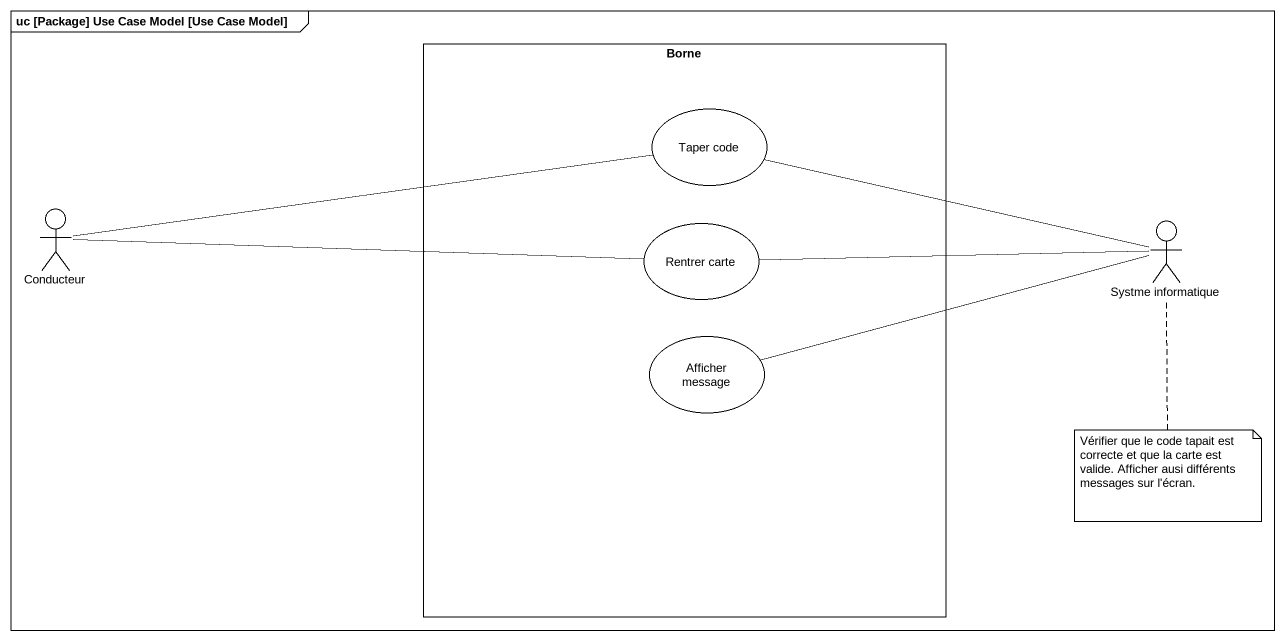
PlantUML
@startuml
mainframe uc [Package] Use Case Model [Use Case Model]
rectangle Borne {
  usecase "Taper code" as Taper_code
  usecase "Rentrer carte" as Rentrer_carte
  usecase "Afficher message" as Afficher_message
}
actor Conducteur
actor "Systme informatique" as Systme_informatique
Taper_code -left- Conducteur
Rentrer_carte -left- Conducteur
Systme_informatique -left- Taper_code
Systme_informatique -left- Rentrer_carte
Systme_informatique -left- Afficher_message
note bottom of Systme_informatique : Vérifier que le code tapait est correcte et que la carte est valide. Afficher ausi différents messages sur l'écran.
@enduml
